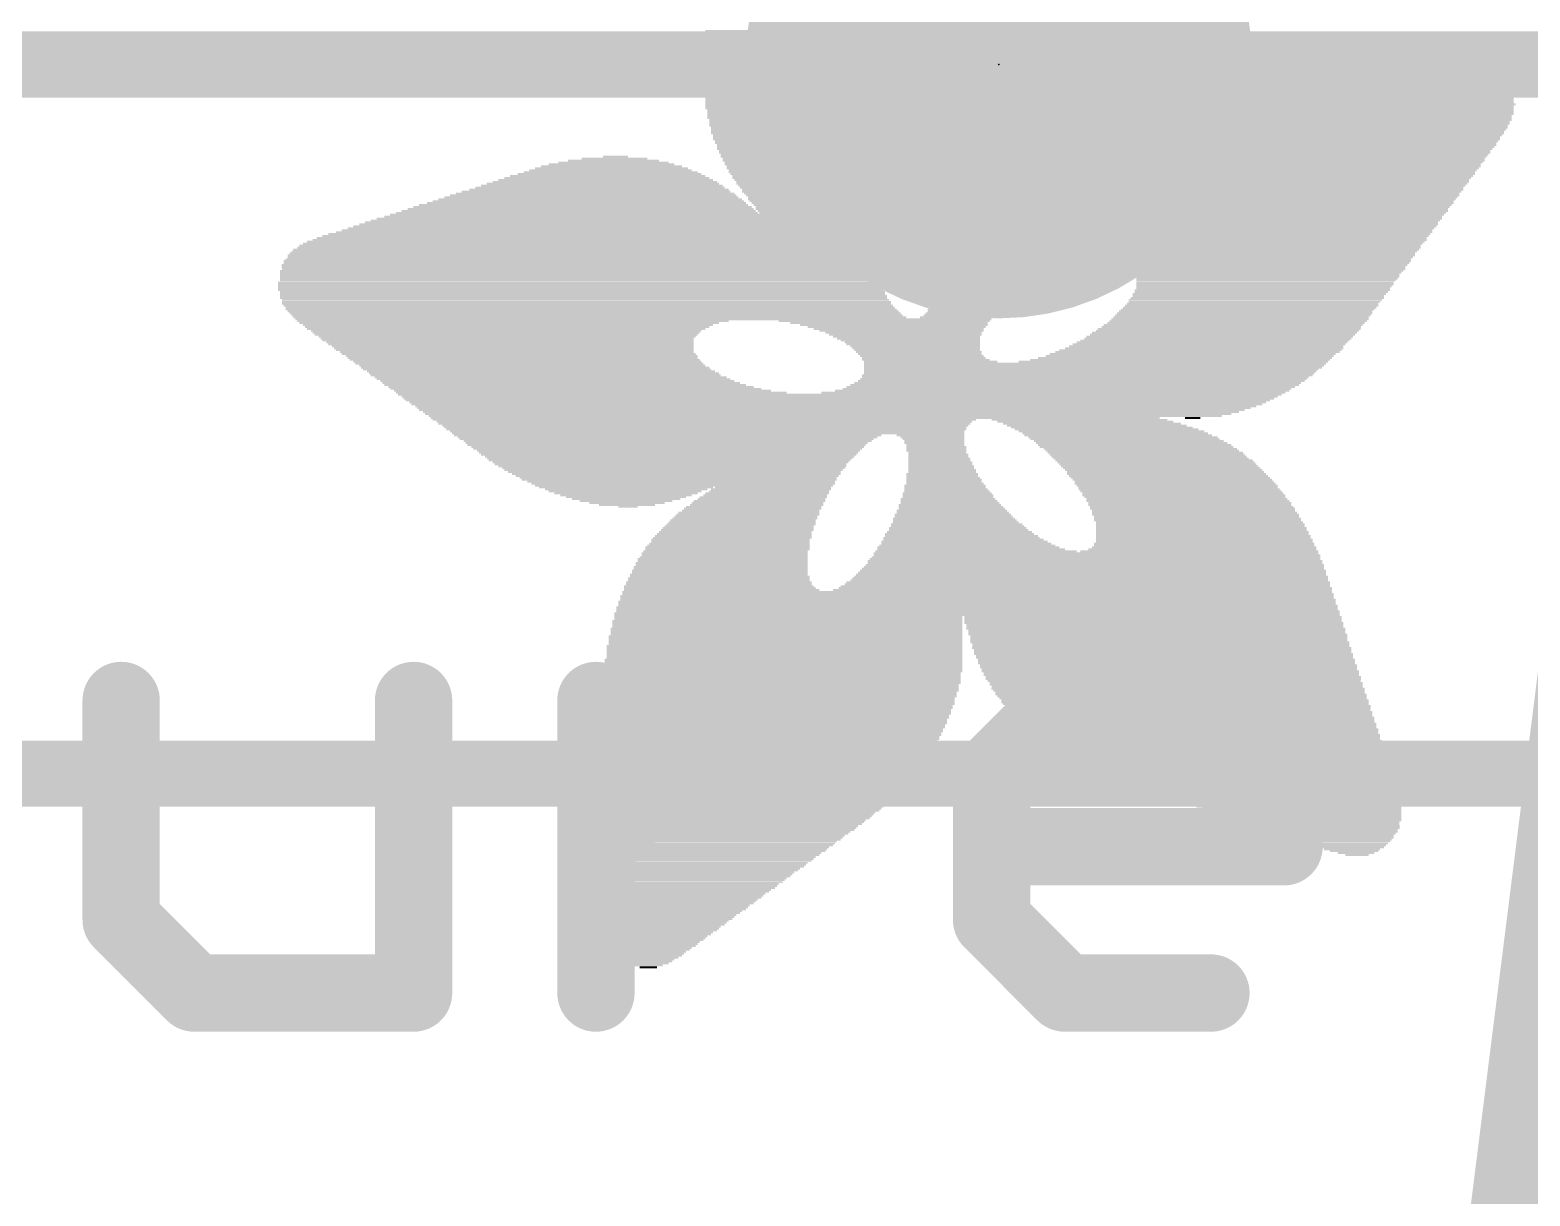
# Model space of a CAD drawing. Extents: x -3.8 to 34.1, y -4.8 to 24.4.
# Drawn here: x 17.649 to 20.604, y 14.282 to 16.578 of the extents above; entities that cross this region are included whole.
import ezdxf

# ---------------------------------------------------------------- set-up
doc = ezdxf.new("R2010")
doc.units = 0
for name, color, linetype in [('1', 12, 'CONTINUOUS'), ('21', 40, 'CONTINUOUS'), ('22', 6, 'CONTINUOUS'), ('23', 40, 'CONTINUOUS'), ('47', 253, 'CONTINUOUS')]:
    doc.layers.add(name, color=color, linetype=linetype)

# ---------------------------------------------------------------- blocks, each defined once
blk = doc.blocks.new('PIE')
at = {"const_width": 0.5}
blk.add_lwpolyline([(0, -0.25, 1), (0, 0.25, 1), (0, -0.25)], format="xyb", dxfattribs=at)
blk = doc.blocks.new('RECT')
blk.add_solid([(-0.5, -0.5), (0.5, -0.5), (-0.5, 0.5), (0.5, 0.5)])

msp = doc.modelspace()

# ---------------------------------------------------------------- linework, layer by layer
at = {"layer": '21', "const_width": 0.1524}
for points in [[(17.8285, 15.2574), (17.8285, 14.8253)], [(18.4047, 14.6812), (18.4047, 15.2574)], [(18.764, 14.6812), (18.764, 15.2574)], [(18.764, 14.9693), (19.0521, 15.2574)], [(19.0521, 15.2574), (19.1962, 15.2574)], [(19.5436, 15.1134), (19.6877, 15.2574)], [(19.6877, 15.2574), (19.9758, 15.2574)], [(19.9758, 15.2574), (20.1198, 15.1134)], [(19.5436, 14.8253), (19.5436, 15.1134)], [(20.1198, 15.1134), (20.1198, 14.9693)], [(20.1198, 14.9693), (19.5436, 14.9693)], [(17.8285, 14.8253), (17.9726, 14.6812)], [(19.6877, 14.6812), (19.5436, 14.8253)], [(17.9726, 14.6812), (18.4047, 14.6812)], [(19.9758, 14.6812), (19.6877, 14.6812)]]:
    msp.add_lwpolyline(points, dxfattribs=at)
at = {"layer": '21', "const_width": 0.0762}
for points in [[(17.8666, 15.2574, 1), (17.7904, 15.2574)], [(18.4428, 15.2574, 1), (18.3666, 15.2574)], [(18.8021, 15.2574, 1), (18.7259, 15.2574)], [(19.0521, 15.2955, 1), (19.0521, 15.2193)], [(19.0791, 15.2305, 1), (19.0252, 15.2844)], [(19.1962, 15.2193, 1), (19.1962, 15.2955)], [(19.6877, 15.2955, 1), (19.6877, 15.2193)], [(19.7146, 15.2305, 1), (19.6607, 15.2844)], [(20.0027, 15.2844, 1), (19.9489, 15.2305)], [(19.9758, 15.2193, 1), (19.9758, 15.2955)], [(19.5817, 15.1134, 1), (19.5055, 15.1134)], [(19.5167, 15.1403, 1), (19.5706, 15.0864)], [(20.1579, 15.1134, 1), (20.0817, 15.1134)], [(20.0929, 15.0864, 1), (20.1468, 15.1403)], [(19.5436, 15.0074, 1), (19.5436, 14.9312)], [(20.1198, 14.9312, 1), (20.1198, 15.0074)], [(18.7371, 14.9963, 1), (18.791, 14.9424)], [(20.0817, 14.9693, 1), (20.1579, 14.9693)], [(17.8555, 14.8522, 1), (17.8016, 14.7983)], [(19.5706, 14.8522, 1), (19.5167, 14.7983)], [(17.7904, 14.8253, 1), (17.8666, 14.8253)], [(19.5055, 14.8253, 1), (19.5817, 14.8253)], [(17.9726, 14.7193, 1), (17.9726, 14.6431)], [(18.4047, 14.6431, 1), (18.4047, 14.7193)], [(19.6877, 14.7193, 1), (19.6877, 14.6431)], [(19.9758, 14.6431, 1), (19.9758, 14.7193)], [(17.9456, 14.6543, 1), (17.9995, 14.7081)], [(18.3666, 14.6812, 1), (18.4428, 14.6812)], [(18.7259, 14.6812, 1), (18.8021, 14.6812)], [(19.6607, 14.6543, 1), (19.7146, 14.7081)]]:
    msp.add_lwpolyline(points, format="xyb", dxfattribs=at)
at = {"layer": '23'}
msp.add_point((19.558, 16.51), dxfattribs=at)
at = {"layer": '47', "const_width": 0.13}
for points in [[(15.24, 16.51), (22.778, 16.51)], [(20.828, 16.445), (20.5088, 13.91)], [(20.828, 16.445), (20.568, 13.91)], [(12.7, 15.113), (31.287, 15.113)]]:
    msp.add_lwpolyline(points, dxfattribs=at)

# ---------------------------------------------------------------- block references
at = {"layer": '1'}
msp.add_blockref('PIE', (19.558, 16.51), dxfattribs=at)
at = {"layer": '22', "rotation": 180}
for p, xscale, yscale in [((19.3167, 16.5532), 0.682, 0.0038), ((19.3167, 16.5494), 0.682, 0.0038), ((19.3148, 16.576), 0.6706, 0.0038), ((19.3167, 16.5722), 0.6744, 0.0038), ((19.3167, 16.5684), 0.6744, 0.0038), ((19.3167, 16.5646), 0.6744, 0.0038), ((19.3167, 16.5608), 0.6744, 0.0038), ((19.3186, 16.557), 0.6782, 0.0038), ((19.3167, 16.5456), 0.682, 0.0038), ((19.3167, 16.5418), 0.682, 0.0039), ((19.3186, 16.5379), 0.6858, 0.0038), ((19.3186, 16.5341), 0.6858, 0.0038), ((19.3186, 16.5303), 0.6858, 0.0038), ((19.3186, 16.5265), 0.6858, 0.0038), ((19.3186, 16.5227), 0.6858, 0.0038), ((20.3264, 16.5227), 0.3009, 0.0038), ((19.3186, 16.5189), 0.6858, 0.0038), ((19.3186, 16.5151), 0.6858, 0.0038), ((19.3205, 16.5113), 0.6896, 0.0038), ((19.3205, 16.5075), 0.6896, 0.0038), ((19.3205, 16.5037), 0.6896, 0.0039), ((19.3205, 16.4998), 0.6896, 0.0038), ((19.3205, 16.496), 0.6896, 0.0038), ((19.3205, 16.4922), 0.6896, 0.0038), ((20.2006, 16.4922), 0.6972, 0.0038), ((20.2063, 16.496), 0.6858, 0.0038), ((20.2102, 16.4998), 0.6705, 0.0038), ((20.214, 16.5037), 0.6477, 0.0039), ((20.2197, 16.5075), 0.6287, 0.0038), ((20.2235, 16.5113), 0.6058, 0.0038), ((20.2311, 16.5151), 0.5754, 0.0038), ((20.2387, 16.5189), 0.5372, 0.0038), ((19.3205, 16.4884), 0.6896, 0.0038), ((19.3205, 16.4846), 0.6896, 0.0038), ((19.3205, 16.4808), 0.6896, 0.0038), ((19.3205, 16.477), 0.6896, 0.0038), ((19.3205, 16.4732), 0.6896, 0.0038), ((19.3205, 16.4694), 0.6896, 0.0038), ((19.3205, 16.4656), 0.6896, 0.0039), ((19.3205, 16.4617), 0.6896, 0.0038), ((20.174, 16.4617), 0.7887, 0.0038), ((20.1759, 16.4656), 0.7773, 0.0039), ((20.1797, 16.4694), 0.7696, 0.0038), ((20.1835, 16.4732), 0.762, 0.0038), ((20.1854, 16.477), 0.7506, 0.0038), ((20.1892, 16.4808), 0.7354, 0.0038), ((20.193, 16.4846), 0.7278, 0.0038), ((20.1968, 16.4884), 0.7124, 0.0038), ((19.3205, 16.4579), 0.6896, 0.0038), ((19.3205, 16.4541), 0.6896, 0.0038), ((19.3205, 16.4503), 0.6896, 0.0038), ((19.3205, 16.4465), 0.6896, 0.0038), ((19.3224, 16.4427), 0.6858, 0.0038), ((19.3205, 16.4389), 0.682, 0.0038), ((19.3205, 16.4351), 0.682, 0.0038), ((19.3205, 16.4313), 0.682, 0.0038), ((20.1549, 16.4313), 0.842, 0.0038), ((20.1549, 16.4351), 0.8344, 0.0038), ((20.1587, 16.4389), 0.8268, 0.0038), ((20.1606, 16.4427), 0.823, 0.0038), ((20.1645, 16.4465), 0.8153, 0.0038), ((20.1664, 16.4503), 0.8115, 0.0038), ((20.1701, 16.4541), 0.8039, 0.0038), ((20.1721, 16.4579), 0.7925, 0.0038), ((19.3205, 16.4275), 0.682, 0.0039), ((19.3205, 16.4236), 0.682, 0.0038), ((19.3224, 16.4198), 0.6782, 0.0038), ((19.3224, 16.416), 0.6782, 0.0038), ((19.3205, 16.4122), 0.6744, 0.0038), ((19.3205, 16.4084), 0.6744, 0.0038), ((19.3205, 16.4046), 0.6744, 0.0038), ((20.1359, 16.4046), 0.8649, 0.0038), ((20.1378, 16.4084), 0.8611, 0.0038), ((20.1416, 16.4122), 0.8611, 0.0038), ((20.1435, 16.416), 0.8573, 0.0038), ((20.1454, 16.4198), 0.8534, 0.0038), ((20.1492, 16.4236), 0.8458, 0.0038), ((20.1511, 16.4275), 0.842, 0.0039), ((19.3224, 16.4008), 0.6706, 0.0038), ((19.3224, 16.397), 0.6706, 0.0038), ((19.3205, 16.3932), 0.6668, 0.0038), ((19.3205, 16.3894), 0.6668, 0.0039), ((19.3224, 16.3855), 0.663, 0.0038), ((19.3205, 16.3817), 0.6592, 0.0038), ((19.3205, 16.3779), 0.6592, 0.0038), ((19.3205, 16.3741), 0.6592, 0.0038), ((20.1149, 16.3779), 0.8763, 0.0038), ((20.1149, 16.3741), 0.8763, 0.0038), ((20.1188, 16.3817), 0.8763, 0.0038), ((20.1226, 16.3855), 0.8763, 0.0038), ((20.1244, 16.3894), 0.8725, 0.0039), ((20.1283, 16.3932), 0.8725, 0.0038), ((20.1302, 16.397), 0.8687, 0.0038), ((20.134, 16.4008), 0.8687, 0.0038), ((19.3224, 16.3703), 0.6553, 0.0038), ((19.3206, 16.3665), 0.6515, 0.0038), ((19.3206, 16.3627), 0.6515, 0.0038), ((19.3224, 16.3589), 0.6477, 0.0038), ((19.3206, 16.3551), 0.6439, 0.0038), ((19.3224, 16.3513), 0.6401, 0.0039), ((19.3224, 16.3474), 0.6401, 0.0038), ((19.1662, 16.3436), 0.3276, 0.0038), ((19.4995, 16.3436), 0.2781, 0.0038), ((20.0939, 16.3474), 0.8801, 0.0038), ((20.0921, 16.3436), 0.8763, 0.0038), ((20.0978, 16.3513), 0.8801, 0.0039), ((20.0997, 16.3551), 0.8763, 0.0038), ((20.1054, 16.3627), 0.8801, 0.0038), ((20.1035, 16.3589), 0.8763, 0.0038), ((20.1073, 16.3665), 0.8763, 0.0038), ((20.1111, 16.3703), 0.8763, 0.0038), ((18.7948, 16.3132), 0.2477, 0.0039), ((18.7986, 16.317), 0.2171, 0.0038), ((18.7986, 16.3208), 0.1791, 0.0038), ((18.8005, 16.3246), 0.1295, 0.0038), ((18.8024, 16.3284), 0.0495, 0.0038), ((19.1662, 16.3398), 0.32, 0.0038), ((19.1643, 16.336), 0.3162, 0.0038), ((19.1643, 16.3322), 0.3086, 0.0038), ((19.1624, 16.3284), 0.3048, 0.0038), ((19.1643, 16.3246), 0.301, 0.0038), ((19.1624, 16.3208), 0.2972, 0.0038), ((19.1643, 16.317), 0.2934, 0.0038), ((19.1624, 16.3132), 0.2896, 0.0039), ((19.5034, 16.3398), 0.2705, 0.0038), ((19.5034, 16.336), 0.2629, 0.0038), ((19.5053, 16.3322), 0.259, 0.0038), ((19.5072, 16.3284), 0.2552, 0.0038), ((19.5072, 16.3246), 0.2476, 0.0038), ((19.5091, 16.3208), 0.2438, 0.0038), ((19.511, 16.317), 0.24, 0.0038), ((19.5091, 16.3132), 0.2362, 0.0039), ((20.0692, 16.3132), 0.8763, 0.0039), ((20.073, 16.317), 0.8763, 0.0038), ((20.0768, 16.3246), 0.8763, 0.0038), ((20.0768, 16.3208), 0.8763, 0.0038), ((20.0807, 16.3284), 0.8763, 0.0038), ((20.0863, 16.336), 0.8801, 0.0038), ((20.0845, 16.3322), 0.8763, 0.0038), ((20.0883, 16.3398), 0.8763, 0.0038), ((18.7852, 16.2865), 0.4038, 0.0038), ((18.7871, 16.2903), 0.3848, 0.0038), ((18.7909, 16.2941), 0.362, 0.0038), ((18.7929, 16.2979), 0.3429, 0.0038), ((18.7928, 16.3017), 0.32, 0.0038), ((18.7947, 16.3055), 0.301, 0.0038), ((18.7948, 16.3093), 0.2781, 0.0038), ((19.1643, 16.3093), 0.2858, 0.0038), ((19.1643, 16.3055), 0.2858, 0.0038), ((19.1643, 16.3017), 0.2782, 0.0038), ((19.1643, 16.2979), 0.2782, 0.0038), ((19.1662, 16.2941), 0.2744, 0.0038), ((19.1663, 16.2903), 0.2667, 0.0038), ((19.1663, 16.2865), 0.2667, 0.0038), ((19.511, 16.3093), 0.2324, 0.0038), ((19.511, 16.3055), 0.2248, 0.0038), ((19.9491, 16.3017), 1.1011, 0.0038), ((19.9491, 16.2979), 1.0935, 0.0038), ((19.9491, 16.2941), 1.0935, 0.0038), ((19.9491, 16.2903), 1.0859, 0.0038), ((19.9473, 16.2865), 1.0821, 0.0038), ((20.0654, 16.3055), 0.8763, 0.0038), ((20.0692, 16.3093), 0.8763, 0.0038), ((18.7624, 16.256), 0.5487, 0.0038), ((18.7643, 16.2598), 0.5295, 0.0038), ((18.77, 16.2636), 0.5105, 0.0038), ((18.7719, 16.2674), 0.4915, 0.0038), ((18.7757, 16.2712), 0.4762, 0.0038), ((18.7776, 16.2751), 0.4572, 0.0039), ((18.7814, 16.2789), 0.442, 0.0038), ((18.7833, 16.2827), 0.423, 0.0038), ((19.1682, 16.2827), 0.2629, 0.0038), ((19.17, 16.2789), 0.2591, 0.0038), ((19.17, 16.2751), 0.2591, 0.0039), ((19.172, 16.2712), 0.2553, 0.0038), ((19.1719, 16.2674), 0.2476, 0.0038), ((19.1738, 16.2636), 0.2438, 0.0038), ((19.1738, 16.2598), 0.2438, 0.0038), ((19.1757, 16.256), 0.24, 0.0038), ((19.9473, 16.2827), 1.0745, 0.0038), ((19.9473, 16.2789), 1.0745, 0.0038), ((19.9473, 16.2751), 1.0668, 0.0039), ((19.9454, 16.2712), 1.0629, 0.0038), ((19.9435, 16.2674), 1.0591, 0.0038), ((19.9454, 16.2636), 1.0553, 0.0038), ((19.9435, 16.2598), 1.0515, 0.0038), ((19.9435, 16.256), 1.0439, 0.0038), ((18.7338, 16.2255), 0.682, 0.0038), ((18.7376, 16.2293), 0.6668, 0.0038), ((18.7395, 16.2331), 0.6477, 0.0038), ((18.7452, 16.237), 0.6286, 0.0039), ((18.749, 16.2408), 0.6134, 0.0038), ((18.7528, 16.2446), 0.5982, 0.0038), ((18.7548, 16.2484), 0.5791, 0.0038), ((18.7585, 16.2522), 0.5639, 0.0038), ((19.1776, 16.2522), 0.2362, 0.0038), ((19.1795, 16.2484), 0.2324, 0.0038), ((19.1795, 16.2446), 0.2324, 0.0038), ((19.1814, 16.2408), 0.2286, 0.0038), ((19.1834, 16.237), 0.2247, 0.0039), ((19.1852, 16.2331), 0.2209, 0.0038), ((19.1872, 16.2293), 0.2171, 0.0038), ((19.1872, 16.2255), 0.2171, 0.0038), ((19.9435, 16.2522), 1.0439, 0.0038), ((19.9415, 16.2484), 1.0401, 0.0038), ((19.9415, 16.2446), 1.0325, 0.0038), ((19.9397, 16.2408), 1.0287, 0.0038), ((19.9397, 16.237), 1.0287, 0.0039), ((19.9378, 16.2331), 1.0249, 0.0038), ((19.9378, 16.2293), 1.0173, 0.0038), ((19.9359, 16.2255), 1.0135, 0.0038), ((18.7966, 16.195), 0.9982, 0.0038), ((18.8024, 16.1989), 0.9867, 0.0039), ((18.8081, 16.2027), 0.9753, 0.0038), ((18.8138, 16.2065), 0.9639, 0.0038), ((18.8214, 16.2103), 0.9486, 0.0038), ((18.8271, 16.2141), 0.9372, 0.0038), ((18.7262, 16.2179), 0.7125, 0.0038), ((18.73, 16.2217), 0.6973, 0.0038), ((19.1891, 16.2217), 0.2133, 0.0038), ((19.191, 16.2179), 0.2095, 0.0038), ((19.9359, 16.2217), 1.0135, 0.0038), ((19.9339, 16.2179), 1.0096, 0.0038), ((19.9339, 16.2141), 1.002, 0.0038), ((19.932, 16.2103), 0.9982, 0.0038), ((19.932, 16.2065), 0.9982, 0.0038), ((19.9301, 16.2027), 0.9944, 0.0038), ((19.9282, 16.1989), 0.9906, 0.0039), ((19.9301, 16.195), 0.9868, 0.0038), ((18.7567, 16.1684), 1.0859, 0.0038), ((18.7624, 16.1722), 1.0745, 0.0038), ((18.7681, 16.176), 1.063, 0.0038), ((18.7757, 16.1798), 1.0478, 0.0038), ((18.7814, 16.1836), 1.0364, 0.0038), ((18.7852, 16.1874), 1.021, 0.0038), ((18.7909, 16.1912), 1.0096, 0.0038), ((19.9282, 16.1912), 0.983, 0.0038), ((19.9263, 16.1874), 0.9792, 0.0038), ((19.9244, 16.1836), 0.9754, 0.0038), ((19.9244, 16.1798), 0.9754, 0.0038), ((19.9225, 16.176), 0.9716, 0.0038), ((19.9206, 16.1722), 0.9678, 0.0038), ((19.9206, 16.1684), 0.9601, 0.0038), ((18.7338, 16.1379), 1.1468, 0.0038), ((18.7338, 16.1417), 1.1392, 0.0038), ((18.7357, 16.1455), 1.1354, 0.0038), ((18.7395, 16.1493), 1.1278, 0.0038), ((18.7414, 16.1531), 1.124, 0.0038), ((18.7452, 16.1569), 1.1164, 0.0038), ((18.7472, 16.1608), 1.1049, 0.0039), ((18.7529, 16.1646), 1.0935, 0.0038), ((19.9186, 16.1608), 0.9563, 0.0039), ((19.9168, 16.1569), 0.9525, 0.0038), ((19.9149, 16.1531), 0.9487, 0.0038), ((19.9149, 16.1493), 0.9487, 0.0038), ((19.911, 16.1417), 0.9411, 0.0038), ((19.9092, 16.1379), 0.9373, 0.0038), ((19.9206, 16.1646), 0.9601, 0.0038), ((19.913, 16.1455), 0.9449, 0.0038), ((18.728, 16.115), 1.1659, 0.0038), ((18.728, 16.1112), 1.1659, 0.0038), ((18.73, 16.1074), 1.1697, 0.0038), ((18.73, 16.1227), 1.1621, 0.0039), ((18.73, 16.1188), 1.1621, 0.0038), ((18.73, 16.1265), 1.1545, 0.0038), ((18.7319, 16.1341), 1.1506, 0.0038), ((18.7319, 16.1303), 1.1506, 0.0038), ((19.9092, 16.1341), 0.9373, 0.0038), ((19.9073, 16.1303), 0.9335, 0.0038), ((19.5967, 16.1188), 0.3124, 0.0038), ((19.5853, 16.115), 0.2896, 0.0038), ((19.572, 16.1074), 0.2629, 0.0038), ((19.9054, 16.1265), 0.9297, 0.0038), ((19.9054, 16.1227), 0.9297, 0.0039), ((19.5777, 16.1112), 0.2743, 0.0038), ((20.0807, 16.1188), 0.5715, 0.0038), ((20.0863, 16.115), 0.5524, 0.0038), ((20.0882, 16.1112), 0.541, 0.0038), ((20.0901, 16.1074), 0.5372, 0.0038), ((18.73, 16.0807), 1.1849, 0.0038), ((18.7319, 16.0769), 1.1887, 0.0038), ((18.728, 16.1036), 1.1735, 0.0038), ((18.728, 16.0998), 1.1735, 0.0038), ((18.73, 16.096), 1.1773, 0.0038), ((18.73, 16.0922), 1.1773, 0.0038), ((18.7319, 16.0884), 1.1811, 0.0038), ((18.7319, 16.0846), 1.1811, 0.0039), ((19.5415, 16.0846), 0.2096, 0.0039), ((19.5376, 16.0807), 0.2019, 0.0038), ((19.5339, 16.0769), 0.1943, 0.0038), ((19.5663, 16.1036), 0.2515, 0.0038), ((19.5605, 16.0998), 0.2401, 0.0038), ((19.5567, 16.096), 0.2324, 0.0038), ((19.551, 16.0922), 0.221, 0.0038), ((19.5472, 16.0884), 0.2134, 0.0038), ((20.0901, 16.1036), 0.5296, 0.0038), ((20.0882, 16.0998), 0.5258, 0.0038), ((20.0882, 16.096), 0.5182, 0.0038), ((20.0882, 16.0922), 0.5182, 0.0038), ((20.0863, 16.0884), 0.5144, 0.0038), ((20.0844, 16.0846), 0.5106, 0.0039), ((20.0825, 16.0807), 0.5068, 0.0038), ((20.0825, 16.0769), 0.5068, 0.0038), ((18.7338, 16.0693), 1.1925, 0.0038), ((18.7338, 16.0655), 1.1925, 0.0038), ((18.7319, 16.0731), 1.1887, 0.0038), ((18.7376, 16.0617), 1.1925, 0.0038), ((18.7376, 16.0579), 1.1925, 0.0038), ((18.7395, 16.0541), 1.1964, 0.0038), ((18.7395, 16.0503), 1.1964, 0.0038), ((19.5091, 16.0503), 0.16, 0.0038), ((19.5224, 16.0655), 0.1791, 0.0038), ((19.5167, 16.0579), 0.1676, 0.0038), ((19.5148, 16.0541), 0.1638, 0.0038), ((19.5206, 16.0617), 0.1753, 0.0038), ((19.532, 16.0731), 0.1905, 0.0038), ((19.5282, 16.0693), 0.1829, 0.0038), ((20.0673, 16.0503), 0.4991, 0.0038), ((20.071, 16.0579), 0.4991, 0.0038), ((20.0692, 16.0541), 0.4953, 0.0038), ((20.0768, 16.0655), 0.503, 0.0038), ((20.0749, 16.0617), 0.4991, 0.0038), ((20.0806, 16.0731), 0.503, 0.0038), ((20.0787, 16.0693), 0.4992, 0.0038), ((18.7433, 16.0465), 1.1964, 0.0039), ((18.7452, 16.0426), 1.2002, 0.0038), ((18.7452, 16.0388), 1.2002, 0.0038), ((18.749, 16.035), 1.2002, 0.0038), ((18.7528, 16.0312), 1.2002, 0.0038), ((18.7547, 16.0274), 1.204, 0.0038), ((18.7585, 16.0236), 1.2039, 0.0038), ((18.7624, 16.0198), 1.2039, 0.0038), ((19.4843, 16.0198), 0.1409, 0.0038), ((19.4882, 16.0236), 0.1409, 0.0038), ((19.4901, 16.0274), 0.1447, 0.0038), ((19.4939, 16.0312), 0.1448, 0.0038), ((19.4996, 16.0388), 0.1486, 0.0038), ((19.4977, 16.035), 0.1448, 0.0038), ((19.5072, 16.0465), 0.1562, 0.0039), ((19.5053, 16.0426), 0.1524, 0.0038), ((20.0425, 16.0198), 0.503, 0.0038), ((20.0445, 16.0236), 0.4991, 0.0038), ((20.0482, 16.0274), 0.4991, 0.0038), ((20.0521, 16.0312), 0.4991, 0.0038), ((20.0558, 16.035), 0.4991, 0.0038), ((20.0578, 16.0388), 0.4953, 0.0038), ((20.0634, 16.0465), 0.4991, 0.0039), ((20.0616, 16.0426), 0.4953, 0.0038), ((18.7661, 16.016), 1.2039, 0.0038), ((18.7719, 16.0122), 1.2078, 0.0038), ((18.8576, 16.0084), 1.3716, 0.0039), ((18.6004, 16.0045), 0.8496, 0.0038), ((18.5928, 16.0007), 0.8268, 0.0038), ((18.5909, 15.9969), 0.8078, 0.0038), ((18.589, 15.9931), 0.7963, 0.0038), ((18.5871, 15.9893), 0.7848, 0.0038), ((19.332, 16.0045), 0.4153, 0.0038), ((19.3415, 16.0007), 0.3886, 0.0038), ((19.351, 15.9969), 0.3696, 0.0038), ((19.3567, 15.9931), 0.3506, 0.0038), ((19.3605, 15.9893), 0.3353, 0.0038), ((19.4748, 16.0122), 0.1448, 0.0038), ((19.4805, 16.016), 0.141, 0.0038), ((20.012, 15.9893), 0.5182, 0.0038), ((20.0159, 15.9931), 0.5105, 0.0038), ((20.0197, 15.9969), 0.5105, 0.0038), ((20.0253, 16.0007), 0.5067, 0.0038), ((20.0292, 16.0045), 0.5067, 0.0038), ((20.0329, 16.0084), 0.5067, 0.0039), ((20.0349, 16.0122), 0.5029, 0.0038), ((20.0387, 16.016), 0.503, 0.0038), ((18.5871, 15.9855), 0.7696, 0.0038), ((18.5871, 15.9817), 0.762, 0.0038), ((18.5871, 15.9779), 0.7544, 0.0038), ((18.589, 15.9741), 0.743, 0.0038), ((18.589, 15.9703), 0.7354, 0.0039), ((18.5909, 15.9664), 0.7316, 0.0038), ((18.5948, 15.9626), 0.7239, 0.0038), ((18.5967, 15.9588), 0.7201, 0.0038), ((19.3663, 15.9855), 0.3239, 0.0038), ((19.37, 15.9817), 0.3086, 0.0038), ((19.3739, 15.9779), 0.3009, 0.0038), ((19.3758, 15.9741), 0.2895, 0.0038), ((19.3796, 15.9703), 0.2819, 0.0039), ((19.3834, 15.9664), 0.2743, 0.0038), ((19.3872, 15.9626), 0.2667, 0.0038), ((19.3891, 15.9588), 0.2629, 0.0038), ((19.972, 15.9588), 0.5372, 0.0038), ((19.9777, 15.9626), 0.5334, 0.0038), ((19.9835, 15.9664), 0.5295, 0.0038), ((19.9892, 15.9703), 0.5258, 0.0039), ((19.993, 15.9741), 0.5258, 0.0038), ((19.9987, 15.9779), 0.522, 0.0038), ((20.0025, 15.9817), 0.522, 0.0038), ((20.0082, 15.9855), 0.5182, 0.0038), ((18.6005, 15.955), 0.7125, 0.0038), ((18.6024, 15.9512), 0.7087, 0.0038), ((18.6043, 15.9474), 0.7049, 0.0038), ((18.6081, 15.9436), 0.6973, 0.0038), ((18.6119, 15.9398), 0.6973, 0.0038), ((18.6176, 15.936), 0.6934, 0.0038), ((18.6195, 15.9322), 0.6896, 0.0039), ((19.3929, 15.955), 0.2552, 0.0038), ((19.3948, 15.9512), 0.2514, 0.0038), ((19.3967, 15.9474), 0.2476, 0.0038), ((19.4005, 15.9436), 0.2476, 0.0038), ((19.4024, 15.9398), 0.2438, 0.0038), ((19.4063, 15.936), 0.2439, 0.0038), ((19.4101, 15.9322), 0.2439, 0.0039), ((19.9244, 15.9322), 0.5792, 0.0039), ((19.9339, 15.936), 0.5677, 0.0038), ((19.9397, 15.9398), 0.5639, 0.0038), ((19.9491, 15.9436), 0.5601, 0.0038), ((19.9549, 15.9474), 0.5563, 0.0038), ((19.9625, 15.9512), 0.5486, 0.0038), ((19.9663, 15.955), 0.541, 0.0038), ((18.6233, 15.9283), 0.6896, 0.0038), ((18.629, 15.9245), 0.6858, 0.0038), ((18.6328, 15.9207), 0.6858, 0.0038), ((18.6385, 15.9169), 0.682, 0.0038), ((18.6442, 15.9131), 0.6858, 0.0038), ((18.648, 15.9093), 0.6858, 0.0038), ((18.6557, 15.9055), 0.6858, 0.0038), ((18.6614, 15.9017), 0.6896, 0.0038), ((19.4139, 15.9283), 0.2515, 0.0038), ((19.4233, 15.9245), 0.2629, 0.0038), ((19.7472, 15.9207), 0.9106, 0.0038), ((19.7453, 15.9169), 0.9068, 0.0038), ((19.7434, 15.9131), 0.903, 0.0038), ((19.7396, 15.9093), 0.8954, 0.0038), ((19.7377, 15.9055), 0.8916, 0.0038), ((19.7358, 15.9017), 0.8878, 0.0038), ((19.9015, 15.9245), 0.6096, 0.0038), ((19.9149, 15.9283), 0.5905, 0.0038), ((18.6652, 15.8979), 0.6896, 0.0038), ((18.6747, 15.8941), 0.6934, 0.0039), ((18.6804, 15.8902), 0.6972, 0.0038), ((18.6881, 15.8864), 0.6973, 0.0038), ((18.6957, 15.8826), 0.7049, 0.0038), ((18.7033, 15.8788), 0.7124, 0.0038), ((18.7148, 15.875), 0.7201, 0.0038), ((18.7243, 15.8712), 0.7315, 0.0038), ((19.692, 15.8712), 0.8839, 0.0038), ((19.6996, 15.875), 0.884, 0.0038), ((19.7073, 15.8788), 0.8839, 0.0038), ((19.7129, 15.8826), 0.8801, 0.0038), ((19.7205, 15.8864), 0.8801, 0.0038), ((19.7244, 15.8902), 0.8801, 0.0038), ((19.732, 15.8979), 0.8878, 0.0038), ((19.7281, 15.8941), 0.8801, 0.0039), ((18.7376, 15.8674), 0.743, 0.0038), ((18.7547, 15.8636), 0.7696, 0.0038), ((19.2443, 15.8598), 1.7412, 0.0038), ((19.2443, 15.8559), 1.726, 0.0039), ((19.2425, 15.8521), 1.7145, 0.0038), ((19.2405, 15.8483), 1.703, 0.0038), ((19.2405, 15.8445), 1.6878, 0.0038), ((19.2386, 15.8407), 1.6764, 0.0038), ((19.6653, 15.8636), 0.9144, 0.0038), ((19.6824, 15.8674), 0.8953, 0.0038), ((19.2367, 15.8369), 1.6574, 0.0038), ((19.2329, 15.8331), 1.6421, 0.0038), ((19.2291, 15.8293), 1.6269, 0.0038), ((19.2272, 15.8255), 1.6078, 0.0038), ((19.2215, 15.8217), 1.5887, 0.0038), ((19.2157, 15.8178), 1.5621, 0.0039), ((19.1567, 15.814), 1.4364, 0.0038), ((19.9397, 15.814), 0.0305, 0.0038), ((18.9776, 15.8102), 1.0706, 0.0038), ((18.9776, 15.8064), 1.0554, 0.0038), ((18.9776, 15.8026), 1.0478, 0.0038), ((18.9795, 15.7988), 1.0363, 0.0038), ((18.9795, 15.795), 1.0287, 0.0038), ((18.9815, 15.7912), 1.0249, 0.0038), ((18.9834, 15.7874), 1.0135, 0.0038), ((18.9853, 15.7836), 1.0097, 0.0038), ((19.7168, 15.8102), 0.3467, 0.0038), ((19.7281, 15.8064), 0.3467, 0.0038), ((19.7416, 15.8026), 0.3505, 0.0038), ((19.751, 15.7988), 0.3543, 0.0038), ((19.7606, 15.795), 0.3581, 0.0038), ((19.7701, 15.7912), 0.362, 0.0038), ((19.7796, 15.7874), 0.3658, 0.0038), ((19.7873, 15.7836), 0.3657, 0.0038), ((18.9052, 15.7797), 0.842, 0.0039), ((18.9052, 15.7759), 0.8268, 0.0038), ((18.9033, 15.7721), 0.8154, 0.0038), ((18.9053, 15.7683), 0.8039, 0.0038), ((18.9033, 15.7645), 0.7925, 0.0038), ((18.9033, 15.7607), 0.7848, 0.0038), ((18.9052, 15.7569), 0.7734, 0.0038), ((18.9052, 15.7531), 0.7658, 0.0038), ((19.4234, 15.7797), 0.1334, 0.0039), ((19.4272, 15.7759), 0.1258, 0.0038), ((19.4291, 15.7721), 0.122, 0.0038), ((19.431, 15.7683), 0.1182, 0.0038), ((19.431, 15.7645), 0.1182, 0.0038), ((19.433, 15.7607), 0.1143, 0.0038), ((19.4349, 15.7569), 0.1181, 0.0038), ((19.4349, 15.7531), 0.1181, 0.0038), ((19.793, 15.7797), 0.3695, 0.0039), ((19.8025, 15.7759), 0.3734, 0.0038), ((19.8063, 15.7721), 0.3734, 0.0038), ((19.8139, 15.7683), 0.3734, 0.0038), ((19.8196, 15.7645), 0.3772, 0.0038), ((19.8253, 15.7607), 0.381, 0.0038), ((19.8291, 15.7569), 0.381, 0.0038), ((19.8368, 15.7531), 0.381, 0.0038), ((18.9071, 15.7493), 0.7544, 0.0038), ((18.9071, 15.7455), 0.7468, 0.0038), ((18.9072, 15.7416), 0.7391, 0.0039), ((18.9091, 15.7378), 0.7277, 0.0038), ((18.9091, 15.734), 0.7201, 0.0038), ((18.9091, 15.7302), 0.7125, 0.0038), ((18.9109, 15.7264), 0.7011, 0.0038), ((18.9109, 15.7226), 0.6934, 0.0038), ((19.4349, 15.7493), 0.1181, 0.0038), ((19.4367, 15.7455), 0.1143, 0.0038), ((19.4425, 15.7264), 0.1257, 0.0038), ((19.4425, 15.7226), 0.1257, 0.0038), ((19.4387, 15.7416), 0.1181, 0.0039), ((19.4387, 15.7378), 0.1181, 0.0038), ((19.4406, 15.734), 0.1219, 0.0038), ((19.4406, 15.7302), 0.1219, 0.0038), ((19.8406, 15.7493), 0.381, 0.0038), ((19.8463, 15.7455), 0.3848, 0.0038), ((19.8501, 15.7416), 0.3848, 0.0039), ((19.8539, 15.7378), 0.3848, 0.0038), ((19.8577, 15.734), 0.3848, 0.0038), ((19.8634, 15.7302), 0.3886, 0.0038), ((19.8673, 15.7264), 0.3887, 0.0038), ((19.8711, 15.7226), 0.3887, 0.0038), ((18.9147, 15.7188), 0.6858, 0.0038), ((18.9167, 15.715), 0.6743, 0.0038), ((18.9167, 15.7112), 0.6667, 0.0038), ((18.9185, 15.7074), 0.6553, 0.0038), ((18.9224, 15.7035), 0.6477, 0.0039), ((18.9243, 15.6997), 0.6363, 0.0038), ((18.9262, 15.6959), 0.6248, 0.0038), ((19.4463, 15.7035), 0.1409, 0.0039), ((19.4463, 15.6997), 0.1409, 0.0038), ((19.4482, 15.6959), 0.1447, 0.0038), ((19.4444, 15.7188), 0.1295, 0.0038), ((19.4444, 15.715), 0.1295, 0.0038), ((19.4463, 15.7112), 0.1333, 0.0038), ((19.4463, 15.7074), 0.1333, 0.0038), ((19.8749, 15.7188), 0.3886, 0.0038), ((19.8787, 15.715), 0.3886, 0.0038), ((19.8825, 15.7112), 0.3886, 0.0038), ((19.8863, 15.7074), 0.3886, 0.0038), ((19.8882, 15.7035), 0.3924, 0.0039), ((19.892, 15.6997), 0.3924, 0.0038), ((19.8958, 15.6959), 0.3924, 0.0038), ((18.9281, 15.6921), 0.621, 0.0038), ((18.9319, 15.6883), 0.6058, 0.0038), ((18.9357, 15.6845), 0.5982, 0.0038), ((18.9376, 15.6807), 0.5868, 0.0038), ((18.8234, 15.6769), 0.3429, 0.0038), ((18.8233, 15.6731), 0.32, 0.0038), ((18.8214, 15.6693), 0.301, 0.0038), ((18.8233, 15.6654), 0.282, 0.0039), ((19.1014, 15.6654), 0.2439, 0.0039), ((19.1053, 15.6693), 0.2363, 0.0038), ((19.109, 15.6731), 0.2363, 0.0038), ((19.1129, 15.6769), 0.2286, 0.0038), ((19.4558, 15.6654), 0.1753, 0.0039), ((19.4538, 15.6731), 0.1639, 0.0038), ((19.4558, 15.6693), 0.1677, 0.0038), ((19.452, 15.6807), 0.1601, 0.0038), ((19.452, 15.6769), 0.1601, 0.0038), ((19.4501, 15.6921), 0.1485, 0.0038), ((19.4501, 15.6883), 0.1485, 0.0038), ((19.452, 15.6845), 0.1524, 0.0038), ((19.8996, 15.6921), 0.3924, 0.0038), ((19.9034, 15.6883), 0.3925, 0.0038), ((19.9054, 15.6845), 0.3963, 0.0038), ((19.9092, 15.6807), 0.3963, 0.0038), ((19.911, 15.6769), 0.3925, 0.0038), ((19.913, 15.6731), 0.3963, 0.0038), ((19.9168, 15.6693), 0.3962, 0.0038), ((19.9206, 15.6654), 0.3962, 0.0039), ((18.8233, 15.6616), 0.259, 0.0038), ((18.8233, 15.6578), 0.2362, 0.0038), ((18.8233, 15.654), 0.2134, 0.0038), ((18.8233, 15.6502), 0.1828, 0.0038), ((18.8252, 15.6464), 0.1486, 0.0038), ((18.8253, 15.6426), 0.1105, 0.0038), ((18.8271, 15.6388), 0.0381, 0.0038), ((19.0729, 15.635), 0.2705, 0.0038), ((19.0748, 15.6388), 0.2667, 0.0038), ((19.0805, 15.6426), 0.2629, 0.0038), ((19.0824, 15.6464), 0.2591, 0.0038), ((19.0862, 15.6502), 0.259, 0.0038), ((19.09, 15.654), 0.2514, 0.0038), ((19.0938, 15.6578), 0.2514, 0.0038), ((19.0976, 15.6616), 0.2438, 0.0038), ((19.4614, 15.6426), 0.2019, 0.0038), ((19.4634, 15.6388), 0.2058, 0.0038), ((19.4653, 15.635), 0.2096, 0.0038), ((19.4577, 15.654), 0.1867, 0.0038), ((19.4596, 15.6502), 0.1905, 0.0038), ((19.4614, 15.6464), 0.1943, 0.0038), ((19.4577, 15.6616), 0.1791, 0.0038), ((19.4577, 15.6578), 0.1791, 0.0038), ((19.9225, 15.6616), 0.4, 0.0038), ((19.9244, 15.6578), 0.3962, 0.0038), ((19.9282, 15.654), 0.3962, 0.0038), ((19.9301, 15.6502), 0.4, 0.0038), ((19.9339, 15.6464), 0.4, 0.0038), ((19.9339, 15.6426), 0.4, 0.0038), ((19.9378, 15.6388), 0.4001, 0.0038), ((19.9397, 15.635), 0.4039, 0.0038), ((19.05, 15.6045), 0.2934, 0.0038), ((19.0519, 15.6083), 0.2896, 0.0038), ((19.0538, 15.6121), 0.2858, 0.0038), ((19.0576, 15.6159), 0.2858, 0.0038), ((19.0596, 15.6197), 0.2819, 0.0038), ((19.0633, 15.6235), 0.2819, 0.0038), ((19.0653, 15.6274), 0.2781, 0.0039), ((19.0691, 15.6312), 0.2705, 0.0038), ((19.4748, 15.6045), 0.2591, 0.0038), ((19.4691, 15.6159), 0.24, 0.0038), ((19.471, 15.6121), 0.2438, 0.0038), ((19.4729, 15.6083), 0.2476, 0.0038), ((19.4672, 15.6235), 0.2286, 0.0038), ((19.4691, 15.6197), 0.2324, 0.0038), ((19.4653, 15.6312), 0.2172, 0.0038), ((19.4672, 15.6274), 0.221, 0.0039), ((19.9415, 15.6312), 0.4001, 0.0038), ((19.9435, 15.6274), 0.4039, 0.0039), ((19.9454, 15.6235), 0.4077, 0.0038), ((19.9473, 15.6197), 0.4039, 0.0038), ((19.9491, 15.6159), 0.4077, 0.0038), ((19.9491, 15.6121), 0.4077, 0.0038), ((19.953, 15.6083), 0.4077, 0.0038), ((19.9549, 15.6045), 0.4115, 0.0038), ((19.0291, 15.574), 0.3125, 0.0038), ((19.0328, 15.5778), 0.3125, 0.0038), ((19.0348, 15.5816), 0.3086, 0.0038), ((19.0367, 15.5854), 0.3048, 0.0038), ((19.0386, 15.5893), 0.301, 0.0039), ((19.0424, 15.5931), 0.301, 0.0038), ((19.0443, 15.5969), 0.2972, 0.0038), ((19.0462, 15.6007), 0.2934, 0.0038), ((19.4843, 15.5778), 0.3086, 0.0038), ((19.4882, 15.574), 0.3163, 0.0038), ((19.4805, 15.5854), 0.2934, 0.0038), ((19.4843, 15.5816), 0.301, 0.0038), ((19.4806, 15.5893), 0.2857, 0.0039), ((19.4768, 15.5969), 0.2705, 0.0038), ((19.4787, 15.5931), 0.2743, 0.0038), ((19.4768, 15.6007), 0.2629, 0.0038), ((19.9567, 15.5969), 0.4153, 0.0038), ((19.9567, 15.5931), 0.4153, 0.0038), ((19.9625, 15.574), 0.4268, 0.0038), ((19.9549, 15.6007), 0.4115, 0.0038), ((19.9587, 15.5893), 0.4191, 0.0039), ((19.9587, 15.5854), 0.4191, 0.0038), ((19.9606, 15.5816), 0.4229, 0.0038), ((19.9606, 15.5778), 0.4229, 0.0038), ((19.0176, 15.5473), 0.3276, 0.0038), ((19.0195, 15.5512), 0.3238, 0.0039), ((19.0234, 15.5588), 0.3239, 0.0038), ((19.0234, 15.555), 0.3239, 0.0038), ((19.0252, 15.5626), 0.3201, 0.0038), ((19.0272, 15.5664), 0.3163, 0.0038), ((19.0291, 15.5702), 0.3125, 0.0038), ((19.7492, 15.5473), 0.8763, 0.0038), ((19.5129, 15.5512), 0.3962, 0.0039), ((19.4977, 15.5588), 0.3581, 0.0038), ((19.5034, 15.555), 0.3696, 0.0038), ((19.4958, 15.5626), 0.3467, 0.0038), ((19.4901, 15.5702), 0.3277, 0.0038), ((19.4939, 15.5664), 0.3353, 0.0038), ((19.953, 15.5512), 0.4686, 0.0039), ((19.9587, 15.555), 0.4496, 0.0038), ((19.9625, 15.5588), 0.442, 0.0038), ((19.9625, 15.5664), 0.4344, 0.0038), ((19.9625, 15.5626), 0.4344, 0.0038), ((19.9625, 15.5702), 0.4268, 0.0038), ((19.0099, 15.5207), 0.3429, 0.0038), ((19.0099, 15.5169), 0.3429, 0.0038), ((19.0119, 15.5283), 0.339, 0.0038), ((19.0119, 15.5245), 0.339, 0.0038), ((19.0138, 15.5359), 0.3352, 0.0038), ((19.0138, 15.5321), 0.3352, 0.0038), ((19.0157, 15.5397), 0.3314, 0.0038), ((19.0176, 15.5435), 0.3276, 0.0038), ((19.7434, 15.5169), 0.9106, 0.0038), ((19.7453, 15.5207), 0.9068, 0.0038), ((19.7472, 15.5245), 0.903, 0.0038), ((19.7473, 15.5321), 0.8953, 0.0038), ((19.7473, 15.5283), 0.8953, 0.0038), ((19.7473, 15.5359), 0.8877, 0.0038), ((19.7492, 15.5397), 0.8839, 0.0038), ((19.751, 15.5435), 0.8801, 0.0038), ((19.0062, 15.4902), 0.3658, 0.0038), ((19.0062, 15.4864), 0.3658, 0.0038), ((19.0062, 15.4978), 0.3582, 0.0038), ((19.0062, 15.494), 0.3582, 0.0038), ((19.0081, 15.5016), 0.3544, 0.0038), ((19.0062, 15.5054), 0.3505, 0.0038), ((19.0081, 15.5131), 0.3467, 0.0039), ((19.0081, 15.5092), 0.3467, 0.0038), ((19.732, 15.4864), 0.9563, 0.0038), ((19.7339, 15.4902), 0.9525, 0.0038), ((19.7358, 15.494), 0.941, 0.0038), ((19.7377, 15.4978), 0.9372, 0.0038), ((19.7396, 15.5016), 0.9334, 0.0038), ((19.7396, 15.5054), 0.9258, 0.0038), ((19.7415, 15.5092), 0.922, 0.0038), ((19.7434, 15.5131), 0.9182, 0.0039), ((19.5149, 15.4635), 1.4059, 0.0038), ((19.5149, 15.4597), 1.4059, 0.0038), ((19.5168, 15.4559), 1.4097, 0.0038), ((19.5149, 15.4711), 1.3983, 0.0038), ((19.5168, 15.4673), 1.4021, 0.0038), ((19.0062, 15.4826), 0.3734, 0.0038), ((19.0081, 15.4788), 0.3772, 0.0038), ((19.0119, 15.475), 0.3848, 0.0039), ((19.7225, 15.475), 0.983, 0.0039), ((19.7282, 15.4788), 0.9716, 0.0038), ((19.7281, 15.4826), 0.9639, 0.0038), ((19.5148, 15.4292), 1.4288, 0.0038), ((19.5149, 15.4407), 1.4211, 0.0038), ((19.5149, 15.4369), 1.4211, 0.0039), ((19.5168, 15.433), 1.4249, 0.0038), ((19.5149, 15.4521), 1.4135, 0.0038), ((19.5149, 15.4483), 1.4135, 0.0038), ((19.5168, 15.4445), 1.4173, 0.0038), ((19.1395, 15.3988), 0.6934, 0.0039), ((19.1414, 15.414), 0.6896, 0.0038), ((19.1414, 15.4102), 0.6896, 0.0038), ((19.1414, 15.4064), 0.6896, 0.0038), ((19.1414, 15.4026), 0.6896, 0.0038), ((19.5148, 15.4254), 1.4288, 0.0038), ((19.1433, 15.4216), 0.6858, 0.0038), ((19.1433, 15.4178), 0.6858, 0.0038), ((19.8616, 15.4216), 0.7429, 0.0038), ((19.8616, 15.4178), 0.7429, 0.0038), ((19.8616, 15.414), 0.7429, 0.0038), ((19.8635, 15.4102), 0.7467, 0.0038), ((19.8653, 15.4064), 0.7429, 0.0038), ((19.8653, 15.4026), 0.7429, 0.0038), ((19.8673, 15.3988), 0.7467, 0.0039), ((19.1376, 15.3835), 0.6972, 0.0038), ((19.1376, 15.3797), 0.6972, 0.0038), ((19.1376, 15.3759), 0.6972, 0.0038), ((19.1376, 15.3721), 0.6972, 0.0038), ((19.1376, 15.3683), 0.6972, 0.0038), ((19.1395, 15.3949), 0.6934, 0.0038), ((19.1395, 15.3911), 0.6934, 0.0038), ((19.1395, 15.3873), 0.6934, 0.0038), ((19.8692, 15.3949), 0.7429, 0.0038), ((19.8692, 15.3911), 0.7429, 0.0038), ((19.8711, 15.3873), 0.7467, 0.0038), ((19.8729, 15.3835), 0.7429, 0.0038), ((19.8729, 15.3797), 0.7429, 0.0038), ((19.8729, 15.3759), 0.7429, 0.0038), ((19.8749, 15.3721), 0.7467, 0.0038), ((19.8768, 15.3683), 0.7429, 0.0038), ((19.1338, 15.3378), 0.7048, 0.0038), ((19.1357, 15.3645), 0.701, 0.0038), ((19.1357, 15.3607), 0.701, 0.0039), ((19.1357, 15.3568), 0.701, 0.0038), ((19.1357, 15.353), 0.701, 0.0038), ((19.1357, 15.3492), 0.701, 0.0038), ((19.1357, 15.3454), 0.701, 0.0038), ((19.1357, 15.3416), 0.701, 0.0038), ((19.8768, 15.3645), 0.7429, 0.0038), ((19.8787, 15.3607), 0.7468, 0.0039), ((19.8806, 15.3568), 0.743, 0.0038), ((19.8806, 15.353), 0.743, 0.0038), ((19.8825, 15.3492), 0.7468, 0.0038), ((19.8844, 15.3454), 0.743, 0.0038), ((19.8844, 15.3416), 0.743, 0.0038), ((19.8882, 15.3378), 0.743, 0.0038), ((19.1338, 15.334), 0.7048, 0.0038), ((19.1338, 15.3302), 0.7048, 0.0038), ((19.1338, 15.3264), 0.7048, 0.0038), ((19.1338, 15.3226), 0.7048, 0.0039), ((19.1338, 15.3187), 0.7048, 0.0038), ((19.1338, 15.3149), 0.7048, 0.0038), ((19.1319, 15.3111), 0.701, 0.0038), ((19.8882, 15.334), 0.743, 0.0038), ((19.8882, 15.3302), 0.743, 0.0038), ((19.892, 15.3264), 0.743, 0.0038), ((19.892, 15.3226), 0.743, 0.0039), ((19.8939, 15.3187), 0.7392, 0.0038), ((19.8958, 15.3149), 0.743, 0.0038), ((19.8978, 15.3111), 0.7391, 0.0038), ((19.13, 15.2921), 0.7048, 0.0038), ((19.1281, 15.2883), 0.701, 0.0038), ((19.1281, 15.2845), 0.701, 0.0039), ((19.1281, 15.2806), 0.701, 0.0038), ((19.1319, 15.3073), 0.701, 0.0038), ((19.1319, 15.3035), 0.701, 0.0038), ((19.1319, 15.2997), 0.701, 0.0038), ((19.1319, 15.2959), 0.701, 0.0038), ((19.8978, 15.3073), 0.7391, 0.0038), ((19.9016, 15.3035), 0.7391, 0.0038), ((19.9016, 15.2997), 0.7391, 0.0038), ((19.9034, 15.2959), 0.7353, 0.0038), ((19.9073, 15.2921), 0.7353, 0.0038), ((19.9073, 15.2883), 0.7353, 0.0038), ((19.9092, 15.2845), 0.7315, 0.0039), ((19.911, 15.2806), 0.7353, 0.0038), ((19.1281, 15.2768), 0.701, 0.0038), ((19.1262, 15.273), 0.6972, 0.0038), ((19.1262, 15.2692), 0.6972, 0.0038), ((19.1262, 15.2654), 0.6972, 0.0038), ((19.1243, 15.2616), 0.6934, 0.0038), ((19.1243, 15.2578), 0.6934, 0.0038), ((19.1243, 15.254), 0.6934, 0.0038), ((19.1243, 15.2502), 0.6934, 0.0038), ((19.913, 15.2768), 0.7315, 0.0038), ((19.9149, 15.273), 0.7277, 0.0038), ((19.9168, 15.2692), 0.7315, 0.0038), ((19.9186, 15.2654), 0.7277, 0.0038), ((19.9206, 15.2616), 0.7239, 0.0038), ((19.9244, 15.2578), 0.7239, 0.0038), ((19.9244, 15.254), 0.7239, 0.0038), ((19.9263, 15.2502), 0.72, 0.0038), ((19.1224, 15.2464), 0.6896, 0.0039), ((19.1224, 15.2425), 0.6896, 0.0038), ((19.1205, 15.2387), 0.6858, 0.0038), ((19.1205, 15.2349), 0.6858, 0.0038), ((19.1205, 15.2311), 0.6858, 0.0038), ((19.1186, 15.2273), 0.682, 0.0038), ((19.1186, 15.2235), 0.682, 0.0038), ((19.1167, 15.2197), 0.6782, 0.0038), ((19.9302, 15.2464), 0.7201, 0.0039), ((19.9321, 15.2425), 0.7163, 0.0038), ((19.9339, 15.2387), 0.7125, 0.0038), ((19.9378, 15.2349), 0.7125, 0.0038), ((19.9397, 15.2311), 0.7087, 0.0038), ((19.9415, 15.2273), 0.7049, 0.0038), ((19.9454, 15.2235), 0.7049, 0.0038), ((19.9473, 15.2197), 0.7011, 0.0038), ((19.1167, 15.2159), 0.6782, 0.0038), ((19.1167, 15.2121), 0.6782, 0.0038), ((19.1148, 15.2083), 0.6744, 0.0039), ((19.1148, 15.2044), 0.6744, 0.0038), ((19.1129, 15.2006), 0.6705, 0.0038), ((19.1129, 15.1968), 0.6705, 0.0038), ((19.111, 15.193), 0.6667, 0.0038), ((19.9491, 15.2159), 0.6973, 0.0038), ((19.953, 15.2121), 0.6972, 0.0038), ((19.9549, 15.2083), 0.6934, 0.0039), ((19.9568, 15.2044), 0.6896, 0.0038), ((19.9606, 15.2006), 0.6896, 0.0038), ((19.9625, 15.1968), 0.6858, 0.0038), ((19.9644, 15.193), 0.682, 0.0038), ((19.109, 15.1854), 0.6629, 0.0038), ((19.109, 15.1816), 0.6629, 0.0038), ((19.1072, 15.1778), 0.6591, 0.0038), ((19.111, 15.1892), 0.6667, 0.0038), ((19.1053, 15.174), 0.6553, 0.0038), ((19.1053, 15.1702), 0.6553, 0.0039), ((19.1034, 15.1663), 0.6515, 0.0038), ((19.1034, 15.1625), 0.6515, 0.0038), ((19.9682, 15.1892), 0.682, 0.0038), ((19.972, 15.1854), 0.6744, 0.0038), ((19.9739, 15.1816), 0.6706, 0.0038), ((19.9778, 15.1778), 0.6705, 0.0038), ((19.9816, 15.174), 0.6629, 0.0038), ((19.9835, 15.1702), 0.6591, 0.0039), ((19.9872, 15.1663), 0.6591, 0.0038), ((19.9911, 15.1625), 0.6515, 0.0038), ((19.1014, 15.1587), 0.6477, 0.0038), ((19.0996, 15.1549), 0.6439, 0.0038), ((19.0996, 15.1511), 0.6439, 0.0038), ((19.0938, 15.1397), 0.6324, 0.0038), ((19.0938, 15.1359), 0.6324, 0.0038), ((19.0919, 15.1321), 0.6286, 0.0039), ((19.0977, 15.1473), 0.6401, 0.0038), ((19.0958, 15.1435), 0.6363, 0.0038), ((19.993, 15.1587), 0.6477, 0.0038), ((19.9987, 15.1549), 0.6439, 0.0038), ((20.0025, 15.1511), 0.6362, 0.0038), ((20.0044, 15.1473), 0.6324, 0.0038), ((20.0101, 15.1435), 0.6286, 0.0038), ((20.0139, 15.1397), 0.621, 0.0038), ((20.0177, 15.1359), 0.6134, 0.0038), ((20.0216, 15.1321), 0.6135, 0.0039), ((19.09, 15.1282), 0.6248, 0.0038), ((19.0881, 15.1244), 0.621, 0.0038), ((19.0881, 15.1206), 0.621, 0.0038), ((19.0862, 15.1168), 0.6172, 0.0038), ((19.0843, 15.113), 0.6134, 0.0038), ((19.0824, 15.1092), 0.6096, 0.0038), ((19.0805, 15.1054), 0.6058, 0.0038), ((19.0805, 15.1016), 0.6058, 0.0038), ((20.0254, 15.1282), 0.6058, 0.0038), ((20.0292, 15.1244), 0.5982, 0.0038), ((20.0349, 15.1206), 0.5944, 0.0038), ((20.0406, 15.1168), 0.583, 0.0038), ((20.0445, 15.113), 0.5753, 0.0038), ((20.0502, 15.1092), 0.5715, 0.0038), ((20.0558, 15.1054), 0.5601, 0.0038), ((20.0597, 15.1016), 0.5525, 0.0038), ((19.0786, 15.0978), 0.602, 0.0038), ((19.0767, 15.094), 0.5982, 0.0039), ((19.0709, 15.0825), 0.5867, 0.0038), ((19.0691, 15.0787), 0.5829, 0.0038), ((19.0748, 15.0901), 0.5943, 0.0038), ((19.0729, 15.0863), 0.5905, 0.0038), ((19.0672, 15.0749), 0.5791, 0.0038), ((20.0654, 15.0978), 0.541, 0.0038), ((20.073, 15.094), 0.5334, 0.0039), ((20.0787, 15.0901), 0.522, 0.0038), ((20.0844, 15.0863), 0.5106, 0.0038), ((20.0921, 15.0825), 0.5029, 0.0038), ((20.0978, 15.0787), 0.4915, 0.0038), ((20.1035, 15.0749), 0.4801, 0.0038), ((19.0633, 15.0673), 0.5715, 0.0038), ((19.0615, 15.0635), 0.5677, 0.0038), ((19.0557, 15.052), 0.5562, 0.0038), ((19.0538, 15.0482), 0.5524, 0.0038), ((19.0519, 15.0444), 0.5486, 0.0038), ((19.0653, 15.0711), 0.5753, 0.0038), ((19.0596, 15.0597), 0.5639, 0.0038), ((19.0577, 15.0559), 0.5601, 0.0039), ((20.1111, 15.0711), 0.4724, 0.0038), ((20.1168, 15.0673), 0.461, 0.0038), ((20.1244, 15.0635), 0.4458, 0.0038), ((20.1302, 15.0597), 0.4343, 0.0038), ((20.1359, 15.0559), 0.4229, 0.0039), ((20.1435, 15.052), 0.4153, 0.0038), ((20.1492, 15.0482), 0.4038, 0.0038), ((20.1549, 15.0444), 0.3924, 0.0038), ((19.05, 15.0406), 0.5448, 0.0038), ((19.0462, 15.0368), 0.5372, 0.0038), ((19.0443, 15.033), 0.5334, 0.0038), ((19.0424, 15.0292), 0.5296, 0.0038), ((19.0405, 15.0254), 0.5258, 0.0038), ((19.0328, 15.0139), 0.5105, 0.0038), ((19.0367, 15.0216), 0.5181, 0.0038), ((19.0348, 15.0178), 0.5143, 0.0039), ((20.1606, 15.0406), 0.381, 0.0038), ((20.1663, 15.0368), 0.3696, 0.0038), ((20.1721, 15.033), 0.3581, 0.0038), ((20.1777, 15.0292), 0.3467, 0.0038), ((20.1835, 15.0254), 0.3353, 0.0038), ((20.1892, 15.0216), 0.3238, 0.0038), ((20.193, 15.0178), 0.3086, 0.0039), ((20.1987, 15.0139), 0.2972, 0.0038), ((19.0252, 15.0025), 0.4953, 0.0038), ((19.0157, 14.9911), 0.4762, 0.0038), ((19.0138, 14.9873), 0.4724, 0.0038), ((19.0119, 14.9835), 0.4686, 0.0038), ((19.0291, 15.0101), 0.5029, 0.0038), ((19.0272, 15.0063), 0.4991, 0.0038), ((19.0215, 14.9987), 0.4877, 0.0038), ((19.0196, 14.9949), 0.4839, 0.0038), ((20.2045, 15.0101), 0.2857, 0.0038), ((20.2102, 15.0063), 0.2743, 0.0038), ((20.214, 15.0025), 0.2591, 0.0038), ((20.2197, 14.9987), 0.2477, 0.0038), ((20.2235, 14.9949), 0.2324, 0.0038), ((20.2273, 14.9911), 0.2172, 0.0038), ((20.233, 14.9873), 0.2058, 0.0038), ((20.2369, 14.9835), 0.1905, 0.0038), ((19.0081, 14.9797), 0.461, 0.0039), ((19.0062, 14.9758), 0.4572, 0.0038), ((19.0043, 14.972), 0.4534, 0.0038), ((19.0005, 14.9682), 0.4458, 0.0038), ((18.9929, 14.9568), 0.4305, 0.0038), ((18.9986, 14.9644), 0.4419, 0.0038), ((18.9967, 14.9606), 0.4381, 0.0038), ((20.2407, 14.9797), 0.1753, 0.0039), ((20.2444, 14.9758), 0.16, 0.0038), ((20.2483, 14.972), 0.1447, 0.0038), ((20.2521, 14.9682), 0.1295, 0.0038), ((20.2539, 14.9644), 0.1105, 0.0038), ((20.2578, 14.9606), 0.0953, 0.0038), ((20.2616, 14.9568), 0.0724, 0.0038), ((18.9871, 14.9492), 0.4191, 0.0038), ((18.9853, 14.9454), 0.4153, 0.0038), ((18.9795, 14.9377), 0.4038, 0.0038), ((18.9776, 14.9339), 0.4, 0.0038), ((18.9757, 14.9301), 0.3962, 0.0038), ((18.9719, 14.9263), 0.3886, 0.0038), ((18.991, 14.953), 0.4267, 0.0038), ((18.9834, 14.9416), 0.4115, 0.0039), ((20.2635, 14.953), 0.0457, 0.0038), ((18.97, 14.9225), 0.3848, 0.0038), ((18.9662, 14.9187), 0.3772, 0.0038), ((18.9643, 14.9149), 0.3734, 0.0038), ((18.9624, 14.9111), 0.3696, 0.0038), ((18.9566, 14.9035), 0.3581, 0.0039), ((18.9548, 14.8996), 0.3543, 0.0038), ((18.9586, 14.9073), 0.3619, 0.0038), ((18.951, 14.8958), 0.3467, 0.0038), ((18.949, 14.892), 0.3429, 0.0038), ((18.9472, 14.8882), 0.3391, 0.0038), ((18.9414, 14.8806), 0.3276, 0.0038), ((18.9376, 14.8768), 0.32, 0.0038), ((18.9357, 14.873), 0.3162, 0.0038), ((18.9338, 14.8692), 0.3124, 0.0038), ((18.93, 14.8654), 0.3048, 0.0039), ((18.9434, 14.8844), 0.3315, 0.0038), ((18.9281, 14.8615), 0.301, 0.0038), ((18.9262, 14.8577), 0.2972, 0.0038), ((18.9185, 14.8463), 0.2819, 0.0038), ((18.9224, 14.8539), 0.2895, 0.0038), ((18.9205, 14.8501), 0.2857, 0.0038), ((18.9148, 14.8425), 0.2743, 0.0038), ((18.9129, 14.8387), 0.2705, 0.0038), ((18.9091, 14.8349), 0.2629, 0.0038), ((18.9014, 14.8234), 0.2476, 0.0038), ((18.8995, 14.8196), 0.2438, 0.0038), ((18.8976, 14.8158), 0.24, 0.0038), ((18.8938, 14.812), 0.2324, 0.0038), ((18.9072, 14.8311), 0.2591, 0.0038), ((18.9053, 14.8273), 0.2553, 0.0039), ((18.8938, 14.8082), 0.2248, 0.0038), ((18.8919, 14.8044), 0.221, 0.0038), ((18.8881, 14.8006), 0.2134, 0.0038), ((18.8862, 14.7968), 0.2095, 0.0038), ((18.8824, 14.793), 0.2019, 0.0038), ((18.8804, 14.7853), 0.1905, 0.0038), ((18.8824, 14.7892), 0.1943, 0.0039), ((18.8767, 14.7815), 0.1829, 0.0038), ((18.8767, 14.7777), 0.1753, 0.0038), ((18.8748, 14.7739), 0.1715, 0.0038), ((18.8728, 14.7701), 0.16, 0.0038), ((18.8728, 14.7663), 0.1524, 0.0038), ((18.869, 14.7625), 0.1448, 0.0038), ((18.869, 14.7587), 0.1372, 0.0038), ((18.8691, 14.7549), 0.1295, 0.0038), ((18.8691, 14.7511), 0.1143, 0.0039), ((18.8672, 14.7472), 0.1029, 0.0038), ((18.869, 14.7434), 0.0914, 0.0038), ((18.869, 14.7396), 0.0762, 0.0038), ((18.8671, 14.7358), 0.0572, 0.0038), ((18.8672, 14.732), 0.0343, 0.0038)]:
    msp.add_blockref('RECT', p, dxfattribs=dict(at, xscale=xscale, yscale=yscale))

doc.saveas('drawing.dxf')
